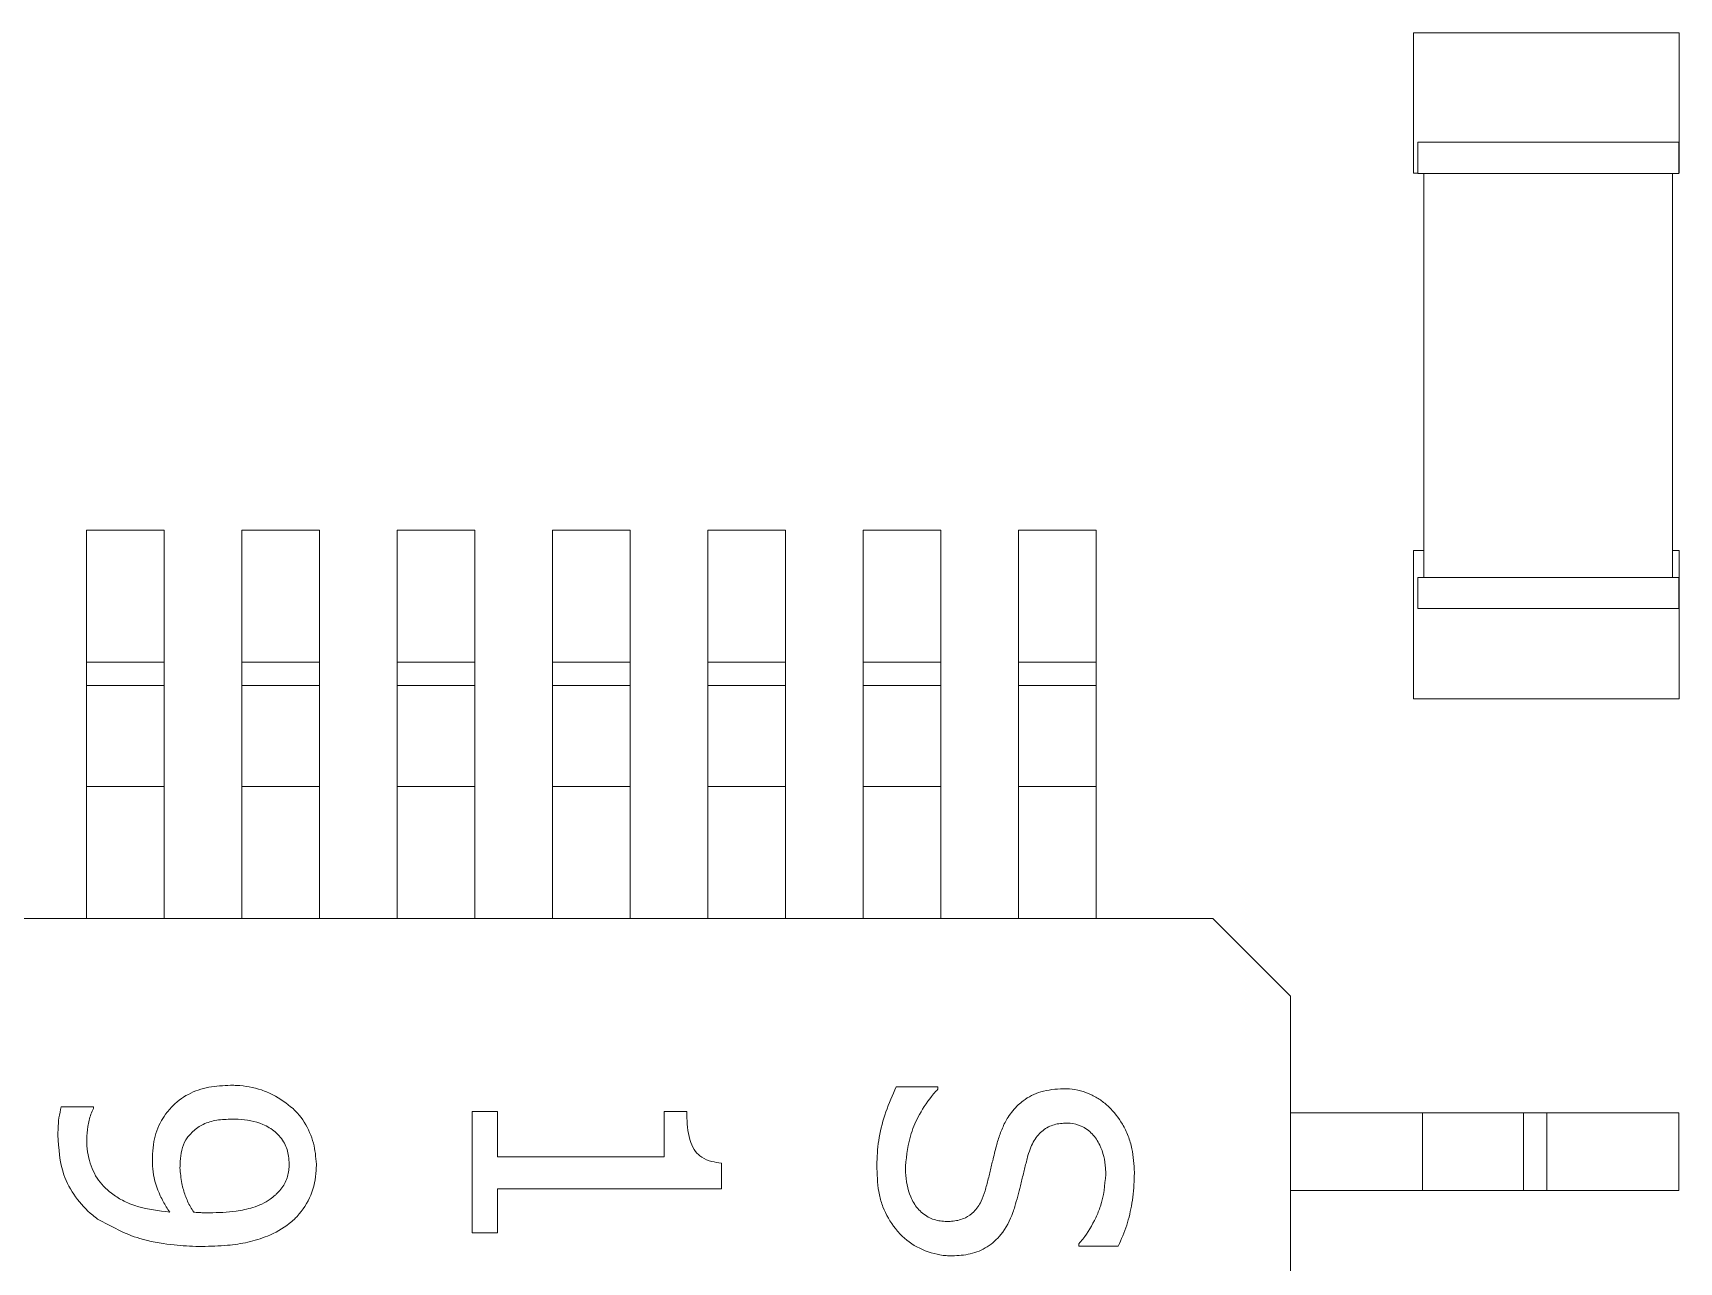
# Model space of a CAD drawing. Header units: millimetres. Extents: x 293 to 902, y 110 to 719.
# Drawn here: x 572.44 to 577.74, y 419.36 to 423.32 of the extents above; entities that cross this region are included whole.
import ezdxf

# ---------------------------------------------------------------- set-up
doc = ezdxf.new("R2010")
doc.units = ezdxf.units.MM

msp = doc.modelspace()

# ---------------------------------------------------------------- linework, layer by layer
at = {"color": 7, "linetype": 'Continuous', "lineweight": 15}
for p, q in [((576.8819, 423.3197), (577.7368, 423.3197)), ((576.8819, 422.8683), (576.8819, 423.3197)), ((577.7368, 423.3197), (577.7368, 422.8683)), ((576.8956, 422.8677), (576.8956, 422.9677)), ((577.7356, 422.9677), (576.8956, 422.9677)), ((577.7356, 422.9677), (577.7356, 422.8677)), ((576.8956, 422.8683), (576.8819, 422.8683)), ((576.8956, 422.8677), (577.7356, 422.8677)), ((576.9156, 421.5677), (576.9156, 422.8677)), ((577.7156, 422.8677), (577.7156, 421.5677)), ((577.7368, 422.8683), (577.7356, 422.8683)), ((572.8614, 421.72), (572.6114, 421.72)), ((572.6114, 421.295), (572.6114, 421.72)), ((572.8614, 421.72), (572.8614, 421.295)), ((573.3614, 421.72), (573.1114, 421.72)), ((573.1114, 421.295), (573.1114, 421.72)), ((573.3614, 421.72), (573.3614, 421.295)), ((573.8614, 421.72), (573.6114, 421.72)), ((573.6114, 421.295), (573.6114, 421.72)), ((573.8614, 421.72), (573.8614, 421.295)), ((574.3614, 421.72), (574.1114, 421.72)), ((574.1114, 421.295), (574.1114, 421.72)), ((574.3614, 421.72), (574.3614, 421.295)), ((574.8614, 421.72), (574.6114, 421.72)), ((574.6114, 421.295), (574.6114, 421.72)), ((574.8614, 421.72), (574.8614, 421.295)), ((575.3614, 421.72), (575.1114, 421.72)), ((575.1114, 421.295), (575.1114, 421.72)), ((575.3614, 421.72), (575.3614, 421.295)), ((575.8614, 421.72), (575.6114, 421.72)), ((575.6114, 421.295), (575.6114, 421.72)), ((575.8614, 421.72), (575.8614, 421.295)), ((576.8819, 421.6543), (576.9156, 421.6543)), ((576.8819, 421.177), (576.8819, 421.6543)), ((577.7156, 421.6543), (577.7368, 421.6543)), ((577.7368, 421.6543), (577.7368, 421.177)), ((576.8956, 421.5677), (577.7356, 421.5677)), ((576.8956, 421.4677), (576.8956, 421.5677)), ((577.7356, 421.4677), (577.7356, 421.5677)), ((577.7356, 421.4677), (576.8956, 421.4677)), ((572.6114, 421.295), (572.8614, 421.295)), ((573.1114, 421.295), (573.3614, 421.295)), ((573.6114, 421.295), (573.8614, 421.295)), ((574.1114, 421.295), (574.3614, 421.295)), ((574.6114, 421.295), (574.8614, 421.295)), ((575.1114, 421.295), (575.3614, 421.295)), ((575.6114, 421.295), (575.8614, 421.295)), ((572.8614, 421.22), (572.6114, 421.22)), ((573.3614, 421.22), (573.1114, 421.22)), ((573.8614, 421.22), (573.6114, 421.22)), ((574.3614, 421.22), (574.1114, 421.22)), ((574.8614, 421.22), (574.6114, 421.22)), ((575.3614, 421.22), (575.1114, 421.22)), ((575.8614, 421.22), (575.6114, 421.22)), ((577.7368, 421.177), (576.8819, 421.177)), ((572.6114, 420.895), (572.6114, 420.47)), ((572.8614, 420.895), (572.6114, 420.895)), ((572.8614, 420.47), (572.8614, 420.895)), ((573.1114, 420.895), (573.1114, 420.47)), ((573.3614, 420.895), (573.1114, 420.895)), ((573.3614, 420.47), (573.3614, 420.895)), ((573.8614, 420.895), (573.6114, 420.895)), ((573.6114, 420.895), (573.6114, 420.47)), ((573.8614, 420.47), (573.8614, 420.895)), ((574.3614, 420.895), (574.1114, 420.895)), ((574.1114, 420.895), (574.1114, 420.47)), ((574.3614, 420.47), (574.3614, 420.895)), ((574.8614, 420.895), (574.6114, 420.895)), ((574.6114, 420.895), (574.6114, 420.47)), ((574.8614, 420.47), (574.8614, 420.895)), ((575.3614, 420.895), (575.1114, 420.895)), ((575.1114, 420.895), (575.1114, 420.47)), ((575.3614, 420.47), (575.3614, 420.895)), ((575.8614, 420.895), (575.6114, 420.895)), ((575.6114, 420.895), (575.6114, 420.47)), ((575.8614, 420.47), (575.8614, 420.895)), ((569.7364, 420.47), (576.2364, 420.47)), ((576.2364, 420.47), (576.4864, 420.22)), ((576.4864, 420.22), (576.4864, 413.72)), ((575.2175, 419.9285), (575.351, 419.9285)), ((575.351, 419.9285), (575.351, 419.9207)), ((572.5306, 419.8643), (572.6337, 419.8643)), ((572.6337, 419.8643), (572.6337, 419.8591)), ((573.8523, 419.8488), (573.934, 419.8488)), ((573.8523, 419.4585), (573.8523, 419.8488)), ((573.934, 419.8488), (573.934, 419.7036)), ((574.4702, 419.8488), (574.5434, 419.8488)), ((574.4702, 419.7036), (574.4702, 419.8488)), ((576.9114, 419.845), (576.4864, 419.845)), ((576.9114, 419.595), (576.9114, 419.845)), ((577.2364, 419.595), (577.2364, 419.845)), ((577.3114, 419.845), (577.3114, 419.595)), ((577.3114, 419.845), (577.7364, 419.845)), ((577.7364, 419.595), (577.7364, 419.845)), ((573.934, 419.7036), (574.4702, 419.7036)), ((574.6549, 419.6835), (574.6549, 419.6005)), ((573.934, 419.6005), (573.934, 419.4585)), ((574.6549, 419.6005), (573.934, 419.6005)), ((576.4864, 419.595), (576.9114, 419.595)), ((577.7364, 419.595), (577.3114, 419.595)), ((573.934, 419.4585), (573.8523, 419.4585)), ((575.8048, 419.4157), (575.8048, 419.4235)), ((575.9319, 419.4157), (575.8048, 419.4157))]:
    msp.add_line(p, q, dxfattribs=at)
at = {"color": 7, "linetype": 'Continuous', "lineweight": 15, "flags": 128}
for points in [[(572.6114, 421.22), (572.6114, 421.2214), (572.6114, 421.2257), (572.6114, 421.2326), (572.6114, 421.242), (572.6114, 421.2533), (572.6114, 421.2663), (572.6114, 421.2804), (572.6114, 421.295)], [(572.8614, 421.295), (572.8614, 421.2804), (572.8614, 421.2663), (572.8614, 421.2533), (572.8614, 421.242), (572.8614, 421.2326), (572.8614, 421.2257), (572.8614, 421.2214), (572.8614, 421.22)], [(573.1114, 421.22), (573.1114, 421.2214), (573.1114, 421.2257), (573.1114, 421.2326), (573.1114, 421.242), (573.1114, 421.2533), (573.1114, 421.2663), (573.1114, 421.2804), (573.1114, 421.295)], [(573.3614, 421.295), (573.3614, 421.2804), (573.3614, 421.2663), (573.3614, 421.2533), (573.3614, 421.242), (573.3614, 421.2326), (573.3614, 421.2257), (573.3614, 421.2214), (573.3614, 421.22)], [(573.6114, 421.22), (573.6114, 421.2214), (573.6114, 421.2257), (573.6114, 421.2326), (573.6114, 421.242), (573.6114, 421.2533), (573.6114, 421.2663), (573.6114, 421.2804), (573.6114, 421.295)], [(573.8614, 421.295), (573.8614, 421.2804), (573.8614, 421.2663), (573.8614, 421.2533), (573.8614, 421.242), (573.8614, 421.2326), (573.8614, 421.2257), (573.8614, 421.2214), (573.8614, 421.22)], [(574.1114, 421.22), (574.1114, 421.2214), (574.1114, 421.2257), (574.1114, 421.2326), (574.1114, 421.242), (574.1114, 421.2533), (574.1114, 421.2663), (574.1114, 421.2804), (574.1114, 421.295)], [(574.3614, 421.295), (574.3614, 421.2804), (574.3614, 421.2663), (574.3614, 421.2533), (574.3614, 421.242), (574.3614, 421.2326), (574.3614, 421.2257), (574.3614, 421.2214), (574.3614, 421.22)], [(574.6114, 421.22), (574.6114, 421.2214), (574.6114, 421.2257), (574.6114, 421.2326), (574.6114, 421.242), (574.6114, 421.2533), (574.6114, 421.2663), (574.6114, 421.2804), (574.6114, 421.295)], [(574.8614, 421.295), (574.8614, 421.2804), (574.8614, 421.2663), (574.8614, 421.2533), (574.8614, 421.242), (574.8614, 421.2326), (574.8614, 421.2257), (574.8614, 421.2214), (574.8614, 421.22)], [(575.1114, 421.22), (575.1114, 421.2214), (575.1114, 421.2257), (575.1114, 421.2326), (575.1114, 421.242), (575.1114, 421.2533), (575.1114, 421.2663), (575.1114, 421.2804), (575.1114, 421.295)], [(575.3614, 421.295), (575.3614, 421.2804), (575.3614, 421.2663), (575.3614, 421.2533), (575.3614, 421.242), (575.3614, 421.2326), (575.3614, 421.2257), (575.3614, 421.2214), (575.3614, 421.22)], [(575.6114, 421.22), (575.6114, 421.2214), (575.6114, 421.2257), (575.6114, 421.2326), (575.6114, 421.242), (575.6114, 421.2533), (575.6114, 421.2663), (575.6114, 421.2804), (575.6114, 421.295)], [(575.8614, 421.295), (575.8614, 421.2804), (575.8614, 421.2663), (575.8614, 421.2533), (575.8614, 421.242), (575.8614, 421.2326), (575.8614, 421.2257), (575.8614, 421.2214), (575.8614, 421.22)], [(572.6114, 420.895), (572.6114, 420.9584), (572.6114, 421.0194), (572.6114, 421.0756), (572.6114, 421.1248), (572.6114, 421.1652), (572.6114, 421.1953), (572.6114, 421.2138), (572.6114, 421.22)], [(572.8614, 421.22), (572.8614, 421.2138), (572.8614, 421.1953), (572.8614, 421.1652), (572.8614, 421.1248), (572.8614, 421.0756), (572.8614, 421.0194), (572.8614, 420.9584), (572.8614, 420.895)], [(573.1114, 420.895), (573.1114, 420.9584), (573.1114, 421.0194), (573.1114, 421.0756), (573.1114, 421.1248), (573.1114, 421.1652), (573.1114, 421.1953), (573.1114, 421.2138), (573.1114, 421.22)], [(573.3614, 421.22), (573.3614, 421.2138), (573.3614, 421.1953), (573.3614, 421.1652), (573.3614, 421.1248), (573.3614, 421.0756), (573.3614, 421.0194), (573.3614, 420.9584), (573.3614, 420.895)], [(573.6114, 420.895), (573.6114, 420.9584), (573.6114, 421.0194), (573.6114, 421.0756), (573.6114, 421.1248), (573.6114, 421.1652), (573.6114, 421.1953), (573.6114, 421.2138), (573.6114, 421.22)], [(573.8614, 421.22), (573.8614, 421.2138), (573.8614, 421.1953), (573.8614, 421.1652), (573.8614, 421.1248), (573.8614, 421.0756), (573.8614, 421.0194), (573.8614, 420.9584), (573.8614, 420.895)], [(574.1114, 420.895), (574.1114, 420.9584), (574.1114, 421.0194), (574.1114, 421.0756), (574.1114, 421.1248), (574.1114, 421.1652), (574.1114, 421.1953), (574.1114, 421.2138), (574.1114, 421.22)], [(574.3614, 421.22), (574.3614, 421.2138), (574.3614, 421.1953), (574.3614, 421.1652), (574.3614, 421.1248), (574.3614, 421.0756), (574.3614, 421.0194), (574.3614, 420.9584), (574.3614, 420.895)], [(574.6114, 420.895), (574.6114, 420.9584), (574.6114, 421.0194), (574.6114, 421.0756), (574.6114, 421.1248), (574.6114, 421.1652), (574.6114, 421.1953), (574.6114, 421.2138), (574.6114, 421.22)], [(574.8614, 421.22), (574.8614, 421.2138), (574.8614, 421.1953), (574.8614, 421.1652), (574.8614, 421.1248), (574.8614, 421.0756), (574.8614, 421.0194), (574.8614, 420.9584), (574.8614, 420.895)], [(575.1114, 420.895), (575.1114, 420.9584), (575.1114, 421.0194), (575.1114, 421.0756), (575.1114, 421.1248), (575.1114, 421.1652), (575.1114, 421.1953), (575.1114, 421.2138), (575.1114, 421.22)], [(575.3614, 421.22), (575.3614, 421.2138), (575.3614, 421.1953), (575.3614, 421.1652), (575.3614, 421.1248), (575.3614, 421.0756), (575.3614, 421.0194), (575.3614, 420.9584), (575.3614, 420.895)], [(575.6114, 420.895), (575.6114, 420.9584), (575.6114, 421.0194), (575.6114, 421.0756), (575.6114, 421.1248), (575.6114, 421.1652), (575.6114, 421.1953), (575.6114, 421.2138), (575.6114, 421.22)], [(575.8614, 421.22), (575.8614, 421.2138), (575.8614, 421.1953), (575.8614, 421.1652), (575.8614, 421.1248), (575.8614, 421.0756), (575.8614, 421.0194), (575.8614, 420.9584), (575.8614, 420.895)], [(576.9114, 419.845), (576.9748, 419.845), (577.0357, 419.845), (577.0919, 419.845), (577.1412, 419.845), (577.1816, 419.845), (577.2116, 419.845), (577.2301, 419.845), (577.2364, 419.845)], [(577.2364, 419.845), (577.2378, 419.845), (577.2421, 419.845), (577.249, 419.845), (577.2583, 419.845), (577.2697, 419.845), (577.2827, 419.845), (577.2967, 419.845), (577.3114, 419.845)], [(577.2364, 419.595), (577.2301, 419.595), (577.2116, 419.595), (577.1816, 419.595), (577.1412, 419.595), (577.0919, 419.595), (577.0357, 419.595), (576.9748, 419.595), (576.9114, 419.595)], [(577.3114, 419.595), (577.2967, 419.595), (577.2827, 419.595), (577.2697, 419.595), (577.2583, 419.595), (577.249, 419.595), (577.2421, 419.595), (577.2378, 419.595), (577.2364, 419.595)]]:
    msp.add_lwpolyline(points, dxfattribs=at)
at = {"color": 7, "linetype": 'Continuous', "lineweight": 15}
for points, knots in [([(572.871, 419.8468), (572.8752, 419.852), (572.8942, 419.8752), (572.9377, 419.9078), (573.0049, 419.9307), (573.0517, 419.9327), (573.0752, 419.9337)], [0, 0, 0, 0, 0.087137, 0.390998, 0.694074, 1, 1, 1, 1]), ([(573.0752, 419.9337), (573.0819, 419.9336), (573.1154, 419.9331), (573.1622, 419.9244), (573.2242, 419.8995), (573.2555, 419.8748), (573.2762, 419.8585)], [0, 0, 0, 0, 0.091225, 0.459, 0.641841, 1, 1, 1, 1]), ([(575.1553, 419.666), (575.1553, 419.6726), (575.1556, 419.706), (575.1602, 419.7679), (575.1827, 419.8494), (575.2058, 419.902), (575.2175, 419.9285)], [0, 0, 0, 0, 0.073466, 0.367886, 0.68057, 1, 1, 1, 1]), ([(575.351, 419.9207), (575.3465, 419.9158), (575.324, 419.891), (575.2929, 419.8446), (575.2576, 419.767), (575.2513, 419.7093), (575.2473, 419.6737)], [0, 0, 0, 0, 0.073214, 0.367561, 0.610151, 1, 1, 1, 1]), ([(575.6104, 419.8708), (575.6154, 419.8752), (575.6367, 419.8935), (575.6847, 419.918), (575.7306, 419.9211), (575.7549, 419.9227)], [0, 0, 0, 0, 0.12771, 0.5373, 1, 1, 1, 1]), ([(575.7549, 419.9227), (575.7616, 419.9225), (575.792, 419.9218), (575.8338, 419.9109), (575.8749, 419.8873), (575.9112, 419.8572), (575.9424, 419.8178), (575.9648, 419.7707), (575.9805, 419.7189), (575.9825, 419.6791), (575.9838, 419.6536)], [0, 0, 0, 0, 0.05085, 0.231525, 0.320913, 0.410238, 0.590031, 0.698195, 0.806305, 1, 1, 1, 1]), ([(572.5196, 419.7736), (572.5197, 419.7802), (572.5201, 419.7988), (572.5219, 419.8294), (572.5277, 419.8526), (572.5306, 419.8643)], [0, 0, 0, 0, 0.21816, 0.606425, 1, 1, 1, 1]), ([(572.6337, 419.8591), (572.6309, 419.853), (572.6225, 419.8345), (572.6146, 419.8008), (572.6131, 419.7733), (572.6123, 419.7593)], [0, 0, 0, 0, 0.1957418, 0.5926009, 1, 1, 1, 1]), ([(572.8236, 419.6925), (572.8238, 419.6992), (572.8241, 419.7192), (572.8288, 419.763), (572.8446, 419.8097), (572.8647, 419.838), (572.871, 419.8468)], [0, 0, 0, 0, 0.121822, 0.365833, 0.802819, 1, 1, 1, 1]), ([(573.2762, 419.8585), (573.2809, 419.8538), (573.3033, 419.8319), (573.3261, 419.7937), (573.3467, 419.7375), (573.3495, 419.7024), (573.3514, 419.6796)], [0, 0, 0, 0, 0.100687, 0.472491, 0.656227, 1, 1, 1, 1]), ([(574.5434, 419.8488), (574.5435, 419.8421), (574.5439, 419.8086), (574.5488, 419.7638), (574.5688, 419.7208), (574.5927, 419.6992), (574.6223, 419.6874), (574.6444, 419.6847), (574.6549, 419.6835)], [0, 0, 0, 0, 0.088271, 0.443958, 0.586044, 0.705652, 0.859625, 1, 1, 1, 1]), ([(575.5397, 419.7386), (575.5415, 419.745), (575.5469, 419.7643), (575.5585, 419.7956), (575.5778, 419.8354), (575.5986, 419.8581), (575.6104, 419.8708)], [0, 0, 0, 0, 0.13181, 0.395688, 0.659896, 1, 1, 1, 1]), ([(572.9403, 419.7703), (572.9448, 419.7753), (572.9581, 419.7905), (572.9879, 419.8106), (573.0317, 419.8232), (573.0633, 419.8242), (573.0797, 419.8248)], [0, 0, 0, 0, 0.12936, 0.390409, 0.681983, 1, 1, 1, 1]), ([(573.0797, 419.8248), (573.0864, 419.8247), (573.12, 419.8242), (573.1698, 419.8158), (573.2208, 419.7856), (573.2503, 419.7494), (573.2625, 419.7118), (573.2635, 419.6888), (573.2638, 419.6802)], [0, 0, 0, 0, 0.075875, 0.382743, 0.560265, 0.738541, 0.902213, 1, 1, 1, 1]), ([(575.766, 419.8118), (575.7593, 419.8116), (575.7391, 419.811), (575.7057, 419.8021), (575.6716, 419.7748), (575.6517, 419.7407), (575.6443, 419.7166), (575.6415, 419.7074)], [0, 0, 0, 0, 0.1134403, 0.3428232, 0.5728731, 0.8370284, 1, 1, 1, 1]), ([(575.8917, 419.6465), (575.8916, 419.6532), (575.891, 419.6856), (575.8804, 419.7327), (575.8497, 419.7787), (575.8159, 419.8039), (575.7856, 419.8113), (575.7696, 419.8117), (575.766, 419.8118)], [0, 0, 0, 0, 0.086395, 0.419958, 0.605682, 0.79294, 0.952611, 1, 1, 1, 1]), ([(572.6473, 419.5032), (572.642, 419.5073), (572.6154, 419.5277), (572.5736, 419.5723), (572.5267, 419.6592), (572.5223, 419.73), (572.5196, 419.7736)], [0, 0, 0, 0, 0.0644358, 0.3240708, 0.5842206, 1, 1, 1, 1]), ([(572.6123, 419.7593), (572.6124, 419.7526), (572.6128, 419.7326), (572.6189, 419.6895), (572.6415, 419.6336), (572.6837, 419.5896), (572.7297, 419.5608), (572.7919, 419.5357), (572.8445, 419.5298), (572.8794, 419.5259)], [0, 0, 0, 0, 0.0504298, 0.1515298, 0.3274385, 0.4967651, 0.6022557, 0.7362659, 1, 1, 1, 1]), ([(572.9125, 419.6685), (572.9126, 419.6752), (572.913, 419.6939), (572.9167, 419.7248), (572.927, 419.7527), (572.9374, 419.7664), (572.9403, 419.7703)], [0, 0, 0, 0, 0.186083, 0.522589, 0.863098, 1, 1, 1, 1]), ([(575.5034, 419.594), (575.5052, 419.6004), (575.5105, 419.6197), (575.5188, 419.652), (575.5284, 419.6939), (575.5357, 419.7227), (575.5397, 419.7386)], [0, 0, 0, 0, 0.134171, 0.402525, 0.67086, 1, 1, 1, 1]), ([(572.8794, 419.5259), (572.8757, 419.5315), (572.8646, 419.5482), (572.8418, 419.5893), (572.8254, 419.6407), (572.8241, 419.6801), (572.8236, 419.6925)], [0, 0, 0, 0, 0.1121997, 0.3368699, 0.7910022, 1, 1, 1, 1]), ([(573.2638, 419.6802), (573.2636, 419.6735), (573.2628, 419.6534), (573.2536, 419.6195), (573.2341, 419.5942), (573.2211, 419.5822), (573.2185, 419.5797)], [0, 0, 0, 0, 0.17624, 0.532002, 0.904888, 1, 1, 1, 1]), ([(573.3514, 419.6796), (573.3512, 419.6729), (573.3506, 419.6393), (573.3377, 419.5787), (573.3055, 419.5275), (573.2828, 419.5052), (573.2794, 419.5019)], [0, 0, 0, 0, 0.101836, 0.5138447, 0.9277161, 1, 1, 1, 1]), ([(575.6415, 419.7074), (575.6398, 419.701), (575.6346, 419.6817), (575.6265, 419.6493), (575.6152, 419.6008), (575.6055, 419.5657), (575.5993, 419.5434)], [0, 0, 0, 0, 0.118094, 0.354296, 0.590485, 1, 1, 1, 1]), ([(572.9566, 419.5253), (572.953, 419.5309), (572.9422, 419.5479), (572.929, 419.5787), (572.916, 419.6208), (572.9138, 419.6514), (572.9125, 419.6685)], [0, 0, 0, 0, 0.131988, 0.396557, 0.660813, 1, 1, 1, 1]), ([(575.2279, 419.4572), (575.2235, 419.4622), (575.2013, 419.4875), (575.1776, 419.5292), (575.1578, 419.5954), (575.1563, 419.6374), (575.1553, 419.666)], [0, 0, 0, 0, 0.0884314, 0.4459009, 0.6233196, 1, 1, 1, 1]), ([(575.2473, 419.6737), (575.2474, 419.6671), (575.2479, 419.6335), (575.2557, 419.5846), (575.2847, 419.5356), (575.3183, 419.5079), (575.3528, 419.4966), (575.3736, 419.4957), (575.3809, 419.4954)], [0, 0, 0, 0, 0.079843, 0.402723, 0.576493, 0.750937, 0.913184, 1, 1, 1, 1]), ([(575.8048, 419.4235), (575.8092, 419.4285), (575.8313, 419.4538), (575.8546, 419.495), (575.8844, 419.5638), (575.8887, 419.6119), (575.8917, 419.6465)], [0, 0, 0, 0, 0.082075, 0.412578, 0.576813, 1, 1, 1, 1]), ([(575.9838, 419.6536), (575.9837, 419.647), (575.9834, 419.6136), (575.9778, 419.5563), (575.9611, 419.4827), (575.9417, 419.4382), (575.9319, 419.4157)], [0, 0, 0, 0, 0.081476, 0.408078, 0.700988, 1, 1, 1, 1]), ([(573.2185, 419.5797), (573.2134, 419.5754), (573.1926, 419.5575), (573.1494, 419.5394), (573.0831, 419.5251), (573.0358, 419.524), (573.0071, 419.5233)], [0, 0, 0, 0, 0.089847, 0.36694, 0.615867, 1, 1, 1, 1]), ([(575.3809, 419.4954), (575.3875, 419.4957), (575.4077, 419.4963), (575.4388, 419.5044), (575.4706, 419.5269), (575.4915, 419.5583), (575.4996, 419.5826), (575.5034, 419.594)], [0, 0, 0, 0, 0.117192, 0.354027, 0.550525, 0.789662, 1, 1, 1, 1]), ([(573.0071, 419.5233), (573.0005, 419.5234), (572.9887, 419.5234), (572.9718, 419.5242), (572.9616, 419.5249), (572.9566, 419.5253)], [0, 0, 0, 0, 0.395156, 0.697496, 1, 1, 1, 1]), ([(575.5993, 419.5434), (575.5973, 419.5371), (575.5869, 419.5051), (575.5623, 419.4564), (575.5121, 419.4111), (575.4565, 419.388), (575.4172, 419.3857), (575.3977, 419.3846)], [0, 0, 0, 0, 0.072097, 0.363452, 0.576824, 0.78998, 1, 1, 1, 1]), ([(572.9831, 419.4151), (572.9765, 419.4151), (572.9431, 419.4153), (572.876, 419.4206), (572.7658, 419.4388), (572.6915, 419.4792), (572.6473, 419.5032)], [0, 0, 0, 0, 0.056876, 0.284639, 0.574782, 1, 1, 1, 1]), ([(573.2794, 419.5019), (573.2744, 419.4975), (573.2493, 419.4751), (573.1993, 419.4482), (573.1313, 419.4272), (573.0602, 419.4167), (573.0106, 419.4157), (572.9831, 419.4151)], [0, 0, 0, 0, 0.063405, 0.319647, 0.52946, 0.738931, 1, 1, 1, 1]), ([(575.3977, 419.3846), (575.391, 419.3848), (575.3583, 419.3856), (575.3003, 419.4014), (575.2517, 419.4323), (575.2307, 419.4542), (575.2279, 419.4572)], [0, 0, 0, 0, 0.105851, 0.519845, 0.934257, 1, 1, 1, 1])]:
    msp.add_open_spline(points, degree=3, knots=knots, dxfattribs=at)

doc.saveas('drawing.dxf')
